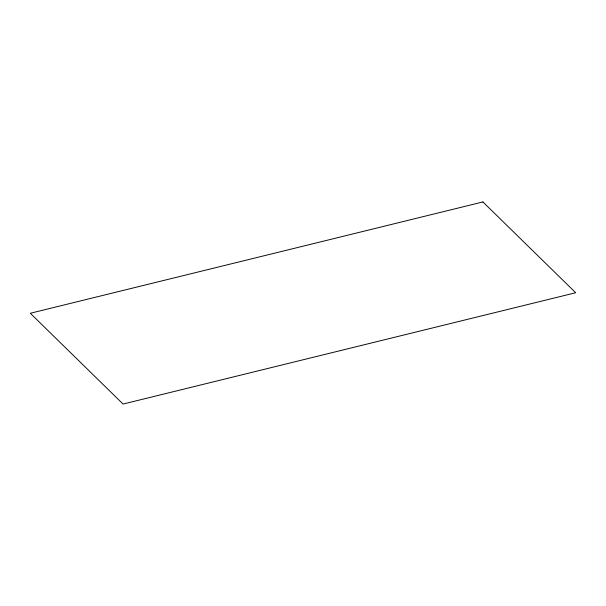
<?xml version="1.0" encoding="UTF-8"?>
<svg xmlns="http://www.w3.org/2000/svg" width="606" height="606" viewBox="0 0 606 606"><rect width="100%" height="100%" fill="white"/><g stroke="black" fill="none" stroke-linecap="round" stroke-linejoin="round"><path stroke-width="0.91" d="M482.921 201.942L30.3 313.264L123.079 404.058L575.7 292.736L482.921 201.942"/></g></svg>
